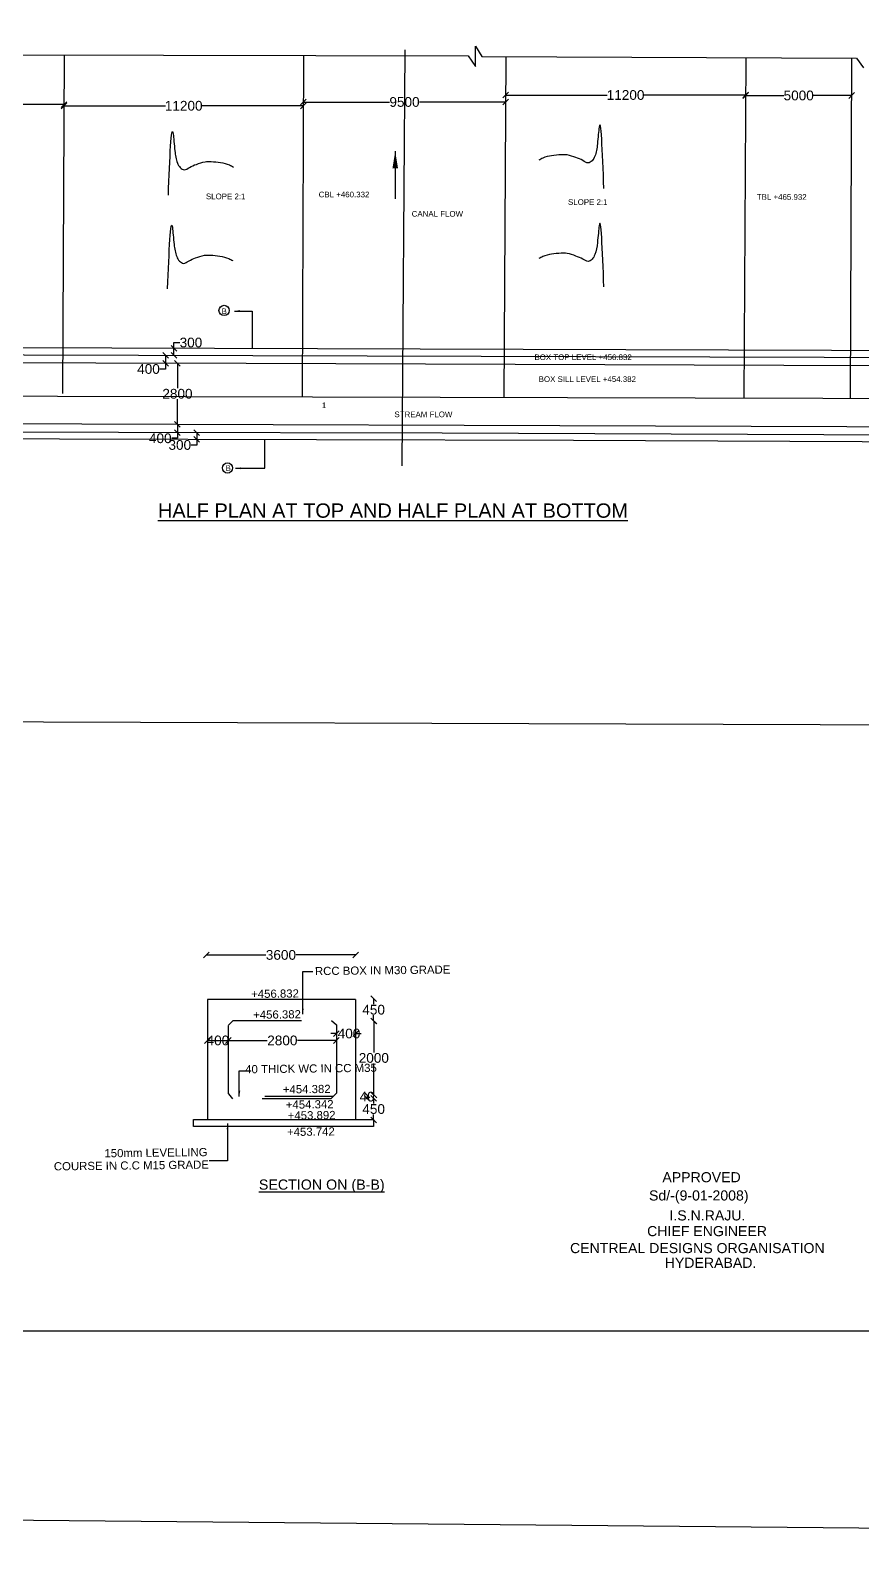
# Model space of a CAD drawing. Header units: metres. Extents: x 119 to 1793, y 659 to 1072.
# Drawn here: x 1394.1 to 1539.6, y 658.8 to 923.2 of the extents above; entities that cross this region are included whole.
import ezdxf

# ---------------------------------------------------------------- set-up
doc = ezdxf.new("R2010")
doc.units = ezdxf.units.M
doc.header["$MEASUREMENT"] = 0
doc.linetypes.add('ACAD_ISO03W100', pattern=[30, 12, -18])
doc.layers.add('DRAWING', color=7, linetype='Continuous')
doc.styles.get("Standard").update_dxf_attribs({"font": 'ARIAL_1.TTF'})
doc.dimstyles.get("Standard").update_dxf_attribs({"dimtxt": 1.7, "dimasz": 1, "dimexe": 0.18, "dimexo": 0.0625, "dimgap": 0.09, "dimtad": 0, "dimtih": 1, "dimtoh": 1, "dimdec": 0, "dimzin": 0, "dimdsep": 46, "dimtxsty": 'Standard', "dimblk": 'OBLIQUE', "dimcen": 0, "dimse1": 1, "dimse2": 1, "dimadec": 0, "dimazin": 0, "dimtfac": 1, "dimtdec": 0, "dimtofl": 0, "dimtmove": 0, "dimatfit": 3, "dimfxl": 0, "dimtolj": 1, "dimtzin": 0, "dimarcsym": 0})
picture_1 = doc.add_image_def('image1.jpg', size_in_pixel=(7220, 4925))

# ---------------------------------------------------------------- blocks, each defined once
blk = doc.blocks.new('_Oblique')
at = {"color": 0, "linetype": 'ByBlock', "lineweight": -2}
blk.add_line((-0.5, -0.5), (0.5, 0.5), dxfattribs=at)
blk = doc.blocks.new('*D245')
at = {"layer": 'Defpoints', "color": 0, "linetype": 'ACAD_ISO03W100'}
for p in [(136.03, 760.87), (1574.06, 760.87), (1575.49, 755.36)]:
    blk.add_point(p, dxfattribs=at)
at = {"layer": 'DRAWING', "color": 0, "linetype": 'ACAD_ISO03W100', "lineweight": -2}
for p, q in [((1574.06, 760.87), (1574.06, 759.07)), ((1574.06, 755.36), (1574.06, 757.16))]:
    blk.add_line(p, q, dxfattribs=at)
for p, rotation in [((1574.06, 760.87), 90), ((1574.06, 755.36), 270)]:
    blk.add_blockref('_Oblique', p, dxfattribs=dict(at, rotation=rotation))
at = {"layer": 'DRAWING', "color": 0, "linetype": 'ACAD_ISO03W100', "insert": (1574.06, 758.11), "char_height": 1.7, "attachment_point": 5}
blk.add_mtext('\\A1;1.50M', dxfattribs=at)
blk = doc.blocks.new('*D262')
at = {"layer": 'Defpoints', "color": 0, "linetype": 'ACAD_ISO03W100'}
for p in [(1428.75, 746.45), (1425.09, 745.31), (1428.75, 745.31)]:
    blk.add_point(p, dxfattribs=at)
at = {"layer": 'DRAWING', "color": 0, "linetype": 'ACAD_ISO03W100', "lineweight": -2}
blk.add_line((1425.09, 746.45), (1428.75, 746.45), dxfattribs=at)
at = {"layer": 'DRAWING', "color": 0, "linetype": 'ACAD_ISO03W100', "lineweight": -2, "rotation": 180}
blk.add_blockref('_Oblique', (1425.09, 746.45), dxfattribs=at)
at = {"layer": 'DRAWING', "color": 0, "linetype": 'ACAD_ISO03W100', "lineweight": -2}
blk.add_blockref('_Oblique', (1428.75, 746.45), dxfattribs=at)
at = {"layer": 'DRAWING', "color": 0, "linetype": 'ACAD_ISO03W100', "insert": (1426.92, 746.45), "char_height": 1.7, "attachment_point": 5}
blk.add_mtext('\\A1;400', dxfattribs=at)
blk = doc.blocks.new('*D263')
at = {"layer": 'Defpoints', "color": 0, "linetype": 'ACAD_ISO03W100'}
for p in [(1428.75, 746.45), (1447.66, 746.45), (1447.66, 744.88)]:
    blk.add_point(p, dxfattribs=at)
at = {"layer": 'DRAWING', "color": 0, "linetype": 'ACAD_ISO03W100', "lineweight": -2}
for p, q in [((1428.75, 746.45), (1435.56, 746.45)), ((1447.66, 746.45), (1440.84, 746.45))]:
    blk.add_line(p, q, dxfattribs=at)
at = {"layer": 'DRAWING', "color": 0, "linetype": 'ACAD_ISO03W100', "lineweight": -2, "rotation": 180}
blk.add_blockref('_Oblique', (1428.75, 746.45), dxfattribs=at)
at = {"layer": 'DRAWING', "color": 0, "linetype": 'ACAD_ISO03W100', "lineweight": -2}
blk.add_blockref('_Oblique', (1447.66, 746.45), dxfattribs=at)
at = {"layer": 'DRAWING', "color": 0, "linetype": 'ACAD_ISO03W100', "insert": (1438.2, 746.45), "char_height": 1.7, "attachment_point": 5}
blk.add_mtext('\\A1;2800', dxfattribs=at)
blk = doc.blocks.new('*D264')
at = {"layer": 'Defpoints', "color": 0, "linetype": 'ACAD_ISO03W100'}
for p in [(1447.66, 746.45), (1451.01, 747.66), (1451.01, 746.79)]:
    blk.add_point(p, dxfattribs=at)
at = {"layer": 'DRAWING', "color": 0, "linetype": 'ACAD_ISO03W100', "lineweight": -2}
for p, q in [((1447.66, 747.66), (1446.66, 747.66)), ((1451.01, 747.66), (1452.01, 747.66))]:
    blk.add_line(p, q, dxfattribs=at)
blk.add_blockref('_Oblique', (1447.66, 747.66), dxfattribs=at)
at = {"layer": 'DRAWING', "color": 0, "linetype": 'ACAD_ISO03W100', "lineweight": -2, "rotation": 180}
blk.add_blockref('_Oblique', (1451.01, 747.66), dxfattribs=at)
at = {"layer": 'DRAWING', "color": 0, "linetype": 'ACAD_ISO03W100', "insert": (1449.87, 747.66), "char_height": 1.7, "attachment_point": 5}
blk.add_mtext('\\A1;400', dxfattribs=at)
blk = doc.blocks.new('*D257')
at = {"layer": 'Defpoints', "color": 0, "linetype": 'ACAD_ISO03W100'}
for p in [(1454.21, 753.79), (1454.18, 749.88), (1454.33, 749.88)]:
    blk.add_point(p, dxfattribs=at)
at = {"layer": 'DRAWING', "color": 0, "linetype": 'ACAD_ISO03W100', "lineweight": -2}
for p, q in [((1454.18, 753.79), (1454.18, 752.79)), ((1454.18, 749.88), (1454.18, 750.88))]:
    blk.add_line(p, q, dxfattribs=at)
for p, rotation in [((1454.18, 753.79), 90), ((1454.18, 749.88), 270)]:
    blk.add_blockref('_Oblique', p, dxfattribs=dict(at, rotation=rotation))
at = {"layer": 'DRAWING', "color": 0, "linetype": 'ACAD_ISO03W100', "insert": (1454.18, 751.83), "char_height": 1.7, "attachment_point": 5}
blk.add_mtext('\\A1;450', dxfattribs=at)
blk = doc.blocks.new('*D258')
at = {"layer": 'Defpoints', "color": 0, "linetype": 'ACAD_ISO03W100'}
for p in [(1454.33, 749.88), (1454.18, 736.91), (1454.21, 736.91)]:
    blk.add_point(p, dxfattribs=at)
at = {"layer": 'DRAWING', "color": 0, "linetype": 'ACAD_ISO03W100', "lineweight": -2}
for p, q in [((1454.21, 749.88), (1454.21, 744.35)), ((1454.21, 736.91), (1454.21, 742.44))]:
    blk.add_line(p, q, dxfattribs=at)
for p, rotation in [((1454.21, 749.88), 90), ((1454.21, 736.91), 270)]:
    blk.add_blockref('_Oblique', p, dxfattribs=dict(at, rotation=rotation))
at = {"layer": 'DRAWING', "color": 0, "linetype": 'ACAD_ISO03W100', "insert": (1454.21, 743.39), "char_height": 1.7, "attachment_point": 5}
blk.add_mtext('\\A1;2000', dxfattribs=at)
blk = doc.blocks.new('*D259')
at = {"layer": 'Defpoints', "color": 0, "linetype": 'ACAD_ISO03W100'}
for p in [(1453.04, 736.34), (1454.18, 736.91), (1454.24, 736.34)]:
    blk.add_point(p, dxfattribs=at)
at = {"layer": 'DRAWING', "color": 0, "linetype": 'ACAD_ISO03W100', "lineweight": -2}
blk.add_line((1453.04, 736.91), (1453.04, 736.34), dxfattribs=at)
for p, rotation in [((1453.04, 736.91), 90), ((1453.04, 736.34), 270)]:
    blk.add_blockref('_Oblique', p, dxfattribs=dict(at, rotation=rotation))
at = {"layer": 'DRAWING', "color": 0, "linetype": 'ACAD_ISO03W100', "insert": (1453.04, 736.62), "char_height": 1.7, "attachment_point": 5}
blk.add_mtext('\\A1;40', dxfattribs=at)
blk = doc.blocks.new('*D260')
at = {"layer": 'Defpoints', "color": 0, "linetype": 'ACAD_ISO03W100'}
for p in [(1454.16, 736.34), (1454.18, 732.56), (1454.3, 732.56)]:
    blk.add_point(p, dxfattribs=at)
at = {"layer": 'DRAWING', "color": 0, "linetype": 'ACAD_ISO03W100', "lineweight": -2}
for p, q in [((1454.18, 736.34), (1454.18, 735.41)), ((1454.18, 732.56), (1454.18, 733.49))]:
    blk.add_line(p, q, dxfattribs=at)
for p, rotation in [((1454.18, 736.34), 90), ((1454.18, 732.56), 270)]:
    blk.add_blockref('_Oblique', p, dxfattribs=dict(at, rotation=rotation))
at = {"layer": 'DRAWING', "color": 0, "linetype": 'ACAD_ISO03W100', "insert": (1454.18, 734.45), "char_height": 1.7, "attachment_point": 5}
blk.add_mtext('\\A1;450', dxfattribs=at)
blk = doc.blocks.new('*D261')
at = {"layer": 'Defpoints', "color": 0, "linetype": 'ACAD_ISO03W100'}
for p in [(1424.9, 761.95), (1451.01, 762.04), (1451.01, 761.41)]:
    blk.add_point(p, dxfattribs=at)
at = {"layer": 'DRAWING', "color": 0, "linetype": 'ACAD_ISO03W100', "lineweight": -2}
for p, q in [((1424.9, 761.41), (1435.33, 761.41)), ((1451.01, 761.41), (1440.58, 761.41))]:
    blk.add_line(p, q, dxfattribs=at)
at = {"layer": 'DRAWING', "color": 0, "linetype": 'ACAD_ISO03W100', "lineweight": -2, "rotation": 180}
blk.add_blockref('_Oblique', (1424.9, 761.41), dxfattribs=at)
at = {"layer": 'DRAWING', "color": 0, "linetype": 'ACAD_ISO03W100', "lineweight": -2}
blk.add_blockref('_Oblique', (1451.01, 761.41), dxfattribs=at)
at = {"layer": 'DRAWING', "color": 0, "linetype": 'ACAD_ISO03W100', "insert": (1437.95, 761.41), "char_height": 1.7, "attachment_point": 5}
blk.add_mtext('\\A1;3600', dxfattribs=at)
blk = doc.blocks.new('*D343')
at = {"layer": 'Defpoints', "color": 0}
for p in [(1369.11, 910.33), (1399.97, 910.17), (1399.97, 910.17)]:
    blk.add_point(p, dxfattribs=at)
at = {"layer": 'DRAWING', "color": 0, "lineweight": -2}
for p, q in [((1369.11, 910.17), (1381.91, 910.17)), ((1399.97, 910.17), (1387.17, 910.17))]:
    blk.add_line(p, q, dxfattribs=at)
at = {"layer": 'DRAWING', "color": 0, "lineweight": -2, "rotation": 180}
blk.add_blockref('_Oblique', (1369.11, 910.17), dxfattribs=at)
at = {"layer": 'DRAWING', "color": 0, "lineweight": -2}
blk.add_blockref('_Oblique', (1399.97, 910.17), dxfattribs=at)
at = {"layer": 'DRAWING', "color": 0, "insert": (1384.54, 910.17), "char_height": 1.7, "attachment_point": 5}
blk.add_mtext('\\A1;8250', dxfattribs=at)
blk = doc.blocks.new('*D344')
at = {"layer": 'Defpoints', "color": 0}
for p in [(1399.97, 910.17), (1441.89, 909.96), (1441.89, 909.96)]:
    blk.add_point(p, dxfattribs=at)
at = {"layer": 'DRAWING', "color": 0, "lineweight": -2}
for p, q in [((1399.97, 909.96), (1417.72, 909.96)), ((1441.89, 909.96), (1424.14, 909.96))]:
    blk.add_line(p, q, dxfattribs=at)
at = {"layer": 'DRAWING', "color": 0, "lineweight": -2, "rotation": 180}
blk.add_blockref('_Oblique', (1399.97, 909.96), dxfattribs=at)
at = {"layer": 'DRAWING', "color": 0, "lineweight": -2}
blk.add_blockref('_Oblique', (1441.89, 909.96), dxfattribs=at)
at = {"layer": 'DRAWING', "color": 0, "insert": (1420.93, 909.96), "char_height": 1.7, "attachment_point": 5}
blk.add_mtext('\\A1;11200', dxfattribs=at)
blk = doc.blocks.new('*D345')
at = {"layer": 'Defpoints', "color": 0}
for p in [(1441.89, 909.96), (1477.27, 910.62), (1477.27, 909.74)]:
    blk.add_point(p, dxfattribs=at)
at = {"layer": 'DRAWING', "color": 0, "lineweight": -2}
for p, q in [((1441.89, 910.62), (1456.95, 910.62)), ((1477.27, 910.62), (1462.2, 910.62))]:
    blk.add_line(p, q, dxfattribs=at)
at = {"layer": 'DRAWING', "color": 0, "lineweight": -2, "rotation": 180}
blk.add_blockref('_Oblique', (1441.89, 910.62), dxfattribs=at)
at = {"layer": 'DRAWING', "color": 0, "lineweight": -2}
blk.add_blockref('_Oblique', (1477.27, 910.62), dxfattribs=at)
at = {"layer": 'DRAWING', "color": 0, "insert": (1459.58, 910.62), "char_height": 1.7, "attachment_point": 5}
blk.add_mtext('\\A1;9500', dxfattribs=at)
blk = doc.blocks.new('*D346')
at = {"layer": 'Defpoints', "color": 0}
for p in [(1477.28, 910.63), (1519.28, 911.84), (1519.28, 910.39)]:
    blk.add_point(p, dxfattribs=at)
at = {"layer": 'DRAWING', "color": 0, "lineweight": -2}
for p, q in [((1477.28, 911.84), (1495.07, 911.84)), ((1519.28, 911.84), (1501.49, 911.84))]:
    blk.add_line(p, q, dxfattribs=at)
at = {"layer": 'DRAWING', "color": 0, "lineweight": -2, "rotation": 180}
blk.add_blockref('_Oblique', (1477.28, 911.84), dxfattribs=at)
at = {"layer": 'DRAWING', "color": 0, "lineweight": -2}
blk.add_blockref('_Oblique', (1519.28, 911.84), dxfattribs=at)
at = {"layer": 'DRAWING', "color": 0, "insert": (1498.28, 911.84), "char_height": 1.7, "attachment_point": 5}
blk.add_mtext('\\A1;11200', dxfattribs=at)
blk = doc.blocks.new('*D348')
at = {"layer": 'Defpoints', "color": 0}
for p in [(1519.28, 911.84), (1537.87, 911.76), (1537.87, 911.76)]:
    blk.add_point(p, dxfattribs=at)
at = {"layer": 'DRAWING', "color": 0, "lineweight": -2}
for p, q in [((1519.28, 911.76), (1525.95, 911.76)), ((1537.87, 911.76), (1531.2, 911.76))]:
    blk.add_line(p, q, dxfattribs=at)
at = {"layer": 'DRAWING', "color": 0, "lineweight": -2, "rotation": 180}
blk.add_blockref('_Oblique', (1519.28, 911.76), dxfattribs=at)
at = {"layer": 'DRAWING', "color": 0, "lineweight": -2}
blk.add_blockref('_Oblique', (1537.87, 911.76), dxfattribs=at)
at = {"layer": 'DRAWING', "color": 0, "insert": (1528.58, 911.76), "char_height": 1.7, "attachment_point": 5}
blk.add_mtext('\\A1;5000', dxfattribs=at)
blk = doc.blocks.new('*D349')
at = {"layer": 'Defpoints', "color": 0}
for p in [(1419.23, 867.54), (1419.75, 867.54), (1419.75, 866.33)]:
    blk.add_point(p, dxfattribs=at)
at = {"layer": 'DRAWING', "color": 0, "lineweight": -2}
for p, q in [((1419.23, 867.54), (1419.23, 868.54)), ((1419.23, 868.54), (1420.23, 868.54)), ((1419.23, 866.33), (1419.23, 867.54))]:
    blk.add_line(p, q, dxfattribs=at)
for p, rotation in [((1419.23, 867.54), 90), ((1419.23, 866.33), 270)]:
    blk.add_blockref('_Oblique', p, dxfattribs=dict(at, rotation=rotation))
at = {"layer": 'DRAWING', "color": 0, "insert": (1422.2, 868.54), "char_height": 1.7, "attachment_point": 5}
blk.add_mtext('\\A1;300', dxfattribs=at)
blk = doc.blocks.new('*D350')
at = {"layer": 'Defpoints', "color": 0}
for p in [(1417.77, 864.91), (1419.23, 866.33), (1419.23, 864.91)]:
    blk.add_point(p, dxfattribs=at)
at = {"layer": 'DRAWING', "color": 0, "lineweight": -2}
for p, q in [((1417.77, 866.33), (1417.77, 864.91)), ((1417.77, 864.91), (1417.77, 863.91)), ((1417.77, 863.91), (1416.77, 863.91))]:
    blk.add_line(p, q, dxfattribs=at)
for p, rotation in [((1417.77, 866.33), 90), ((1417.77, 864.91), 270)]:
    blk.add_blockref('_Oblique', p, dxfattribs=dict(at, rotation=rotation))
at = {"layer": 'DRAWING', "color": 0, "insert": (1414.77, 863.91), "char_height": 1.7, "attachment_point": 5}
blk.add_mtext('\\A1;400', dxfattribs=at)
blk = doc.blocks.new('*D351')
at = {"layer": 'Defpoints', "color": 0}
for p in [(1419.62, 864.91), (1419.84, 854.26), (1419.91, 854.26)]:
    blk.add_point(p, dxfattribs=at)
at = {"layer": 'DRAWING', "color": 0, "lineweight": -2}
for p, q in [((1419.84, 864.91), (1419.84, 860.54)), ((1419.84, 854.26), (1419.84, 858.63))]:
    blk.add_line(p, q, dxfattribs=at)
for p, rotation in [((1419.84, 864.91), 90), ((1419.84, 854.26), 270)]:
    blk.add_blockref('_Oblique', p, dxfattribs=dict(at, rotation=rotation))
at = {"layer": 'DRAWING', "color": 0, "insert": (1419.84, 859.58), "char_height": 1.7, "attachment_point": 5}
blk.add_mtext('\\A1;2800', dxfattribs=at)
blk = doc.blocks.new('*D352')
at = {"layer": 'Defpoints', "color": 0}
for p in [(1419.84, 854.26), (1419.83, 852.79), (1419.83, 852.79)]:
    blk.add_point(p, dxfattribs=at)
at = {"layer": 'DRAWING', "color": 0, "lineweight": -2}
for p, q in [((1419.83, 854.26), (1419.83, 852.79)), ((1419.83, 851.79), (1418.83, 851.79)), ((1419.83, 852.79), (1419.83, 851.79))]:
    blk.add_line(p, q, dxfattribs=at)
for p, rotation in [((1419.83, 854.26), 90), ((1419.83, 852.79), 270)]:
    blk.add_blockref('_Oblique', p, dxfattribs=dict(at, rotation=rotation))
at = {"layer": 'DRAWING', "color": 0, "insert": (1416.83, 851.79), "char_height": 1.7, "attachment_point": 5}
blk.add_mtext('\\A1;400', dxfattribs=at)
blk = doc.blocks.new('*D353')
at = {"layer": 'Defpoints', "color": 0}
for p in [(1421.74, 852.79), (1421.74, 851.62), (1423.22, 851.62)]:
    blk.add_point(p, dxfattribs=at)
at = {"layer": 'DRAWING', "color": 0, "lineweight": -2}
for p, q in [((1423.22, 852.79), (1423.22, 851.62)), ((1423.22, 851.62), (1423.22, 850.62)), ((1423.22, 850.62), (1422.22, 850.62))]:
    blk.add_line(p, q, dxfattribs=at)
for p, rotation in [((1423.22, 852.79), 90), ((1423.22, 851.62), 270)]:
    blk.add_blockref('_Oblique', p, dxfattribs=dict(at, rotation=rotation))
at = {"layer": 'DRAWING', "color": 0, "insert": (1420.25, 850.62), "char_height": 1.7, "attachment_point": 5}
blk.add_mtext('\\A1;300', dxfattribs=at)

msp = doc.modelspace()

# ---------------------------------------------------------------- linework, layer by layer
at = {"layer": 'DRAWING'}
msp.add_lwpolyline([(1241.86, 1020.34), (1723.84, 1020.34), (1723.84, 695.59), (1241.86, 695.59)], close=True, dxfattribs=at)
for points in [[(1243.76, 902.23), (1243.76, 919.02), (1335.1, 919.02), (1336.07, 917.29), (1336.07, 920.84), (1337.41, 919.01), (1470.72, 918.68), (1472, 916.85), (1472, 920.39), (1473.1, 918.56), (1538.69, 918.29), (1539.92, 916.61)], [(1400.02, 918.84), (1399.72, 859.62)], [(1441.93, 918.75), (1441.64, 859.07)], [(1459.61, 919.76), (1459.1, 846.99)], [(1477.32, 918.54), (1476.96, 858.98)], [(1519.33, 918.37), (1519, 858.87)], [(1537.65, 858.82), (1537.9, 918.29)], [(1611.15, 898.8), (1611.15, 894.62), (1608.82, 894.62), (1584.26, 882.24), (1573.05, 879.29), (1552.45, 879.42), (1552.3, 867.12), (1354.33, 867.75), (1354.33, 880.04), (1333.31, 880.04), (1305.1, 881.95), (1283.17, 889.4), (1283.24, 906.08), (1274.63, 906.08), (1274.58, 902.24)], [(1274.39, 813.5), (1282.94, 813.5), (1282.94, 829.77), (1305.02, 837.33), (1332.06, 839.26), (1354.13, 839.21), (1354.13, 851.79), (1489.16, 851.45), (1552.28, 851.2), (1552.17, 838.55), (1572.71, 838.57), (1583.95, 835.32), (1608.38, 822.53), (1610.65, 822.53), (1610.65, 818.33), (1623.27, 818.33), (1623.81, 898.74), (1611.15, 898.8)], [(1651.96, 882.78), (1611.35, 883.16), (1573.06, 864.36), (1431.84, 864.89), (1352.89, 865.03)], [(1352.9, 866.54), (1573.06, 865.87), (1573.06, 866.48)], [(1242.53, 859.57), (1622.06, 858.61), (1653.12, 858.27)], [(1352.82, 854.49), (1553.74, 853.79), (1573.05, 853.72), (1611.19, 833.98), (1621.91, 833.91)], [(1573.05, 852.22), (1466.17, 852.69), (1352.81, 852.94)], [(1651.32, 801.29), (1243.35, 802.64)], [(1451.01, 753.65), (1425.09, 753.65), (1425.09, 732.61), (1450.3, 732.61)], [(1451.01, 753.65), (1451.01, 732.61)], [(1454.18, 731.42), (1422.62, 731.42), (1422.62, 732.61), (1454.18, 732.61)], [(1454.18, 732.61), (1454.18, 731.42)]]:
    msp.add_lwpolyline(points, dxfattribs=at)
at = {"layer": 'DRAWING', "linetype": 'ACAD_ISO03W100'}
for points in [[(1428.75, 749.12), (1429.57, 749.97)], [(1428.75, 737.09), (1428.75, 749.12)], [(1429.57, 749.97), (1446.82, 749.97)], [(1446.82, 749.97), (1447.66, 749.21)], [(1447.66, 749.21), (1447.66, 737.22)], [(1428.75, 737.09), (1429.48, 736.24)], [(1447.11, 736.66), (1429.11, 736.66)], [(1446.69, 736.24), (1429.48, 736.24)], [(1446.69, 736.24), (1447.66, 737.22)]]:
    msp.add_lwpolyline(points, dxfattribs=at)
at = {"layer": 'DRAWING'}
for centre in [(1428, 874.17), (1428.61, 846.6)]:
    msp.add_circle(centre, 0.893, dxfattribs=at)
for points in [[(1418.25, 894.31), (1419.09, 905.02), (1419.39, 902.1), (1419.84, 899.95), (1420.33, 899.16), (1421.02, 898.77), (1421.93, 899.18), (1423.16, 899.72), (1424.68, 900.18), (1425.76, 900.21), (1427.4, 900.04), (1428.94, 899.61), (1429.67, 899.25)], [(1494.49, 895.5), (1493.65, 906.21), (1493.35, 903.29), (1492.9, 901.14), (1492.41, 900.35), (1491.72, 899.96), (1490.81, 900.38), (1489.58, 900.91), (1488.05, 901.37), (1486.98, 901.4), (1485.34, 901.23), (1483.79, 900.81), (1483.07, 900.44)], [(1494.49, 878.27), (1493.65, 888.98), (1493.35, 886.06), (1492.9, 883.92), (1492.41, 883.12), (1491.72, 882.74), (1490.81, 883.15), (1489.58, 883.68), (1488.05, 884.15), (1486.98, 884.17), (1485.34, 884.01), (1483.79, 883.58), (1483.07, 883.22)], [(1418.12, 877.93), (1418.95, 888.65), (1419.25, 885.72), (1419.71, 883.58), (1420.19, 882.79), (1420.89, 882.4), (1421.79, 882.81), (1423.02, 883.34), (1424.55, 883.81), (1425.63, 883.83), (1427.27, 883.67), (1428.81, 883.24), (1429.53, 882.88)]]:
    msp.add_spline(points, degree=3, dxfattribs=at)

# ---------------------------------------------------------------- texts
for s, height, p in [('SLOPE 2:1', 0.99, (1424.82, 893.62)), ('CBL +460.332', 0.99, (1444.56, 893.95)), ('TBL +465.932', 0.99, (1521.25, 893.52)), ('CANAL FLOW', 0.99, (1460.84, 890.57)), ('SLOPE 2:1', 0.99, (1488.2, 892.63)), ('B', 0.99, (1427.56, 873.52)), ('BOX TOP LEVEL +456.832', 0.99, (1482.33, 865.48)), ('BOX SILL LEVEL +454.382', 0.99, (1483.07, 861.65)), ('1 ', 0.99, (1445.11, 857.07)), ('STREAM FLOW ', 0.99, (1457.82, 855.49)), ('B', 0.99, (1428.26, 846.1)), ('APPROVED', 1.767, (1504.72, 721.65)), ('Sd/-(9-01-2008)', 1.7667, (1502.38, 718.46)), ('I.S.N.RAJU.', 1.7667, (1505.96, 714.97)), ('CHIEF ENGINEER', 1.7667, (1502.05, 712.22)), ('CENTREAL DESIGNS ORGANISATION ', 1.7667, (1488.56, 709.25)), ('HYDERABAD.', 1.767, (1505.13, 706.68))]:
    msp.add_text(s, height=height, dxfattribs=at).set_placement(p)
at = {"layer": 'DRAWING', "linetype": 'ACAD_ISO03W100'}
for s, height, p in [('%%UHALF PLAN AT TOP AND HALF PLAN AT BOTTOM', 2.5, (1416.42, 837.9)), ('%%USECTION ON (B-B)', 1.784, (1434.09, 720.35))]:
    msp.add_text(s, height=height, dxfattribs=at).set_placement(p)
for s, height, p in [('RCC BOX IN M30 GRADE', 1.4272, (1443.91, 757.88)), ('+456.832', 1.427, (1432.74, 753.88)), ('+456.382', 1.427, (1433.09, 750.24)), ('40 THICK WC IN CC M35', 1.4272, (1431.7, 740.7)), ('+454.382', 1.427, (1438.29, 737.18)), ('+454.342', 1.427, (1438.81, 734.51)), ('+453.892', 1.427, (1439.15, 732.61)), ('+453.742', 1.427, (1439.02, 729.74)), ('150mm LEVELLING', 1.4272, (1407.06, 726.01)), ('COURSE IN C.C M15 GRADE', 1.4272, (1398.21, 723.72))]:
    msp.add_text(s, height=height, rotation=0.678, dxfattribs=at).set_placement(p)

# ---------------------------------------------------------------- dimensions: what is measured, and where the dimension line sits
at = {"layer": 'DRAWING'}
for base, p1, p2, text, picture, middle in [((1519.28, 911.84), (1477.28, 910.63), (1519.28, 910.39), '11200', '*D346', (1498.28, 911.84)), ((1537.87, 911.76), (1519.28, 911.84), (1537.87, 911.76), '5000', '*D348', (1528.58, 911.76)), ((1399.97, 910.17), (1369.11, 910.33), (1399.97, 910.17), '8250', '*D343', (1384.54, 910.17)), ((1441.89, 909.96), (1399.97, 910.17), (1441.89, 909.96), '11200', '*D344', (1420.93, 909.96)), ((1477.27, 910.62), (1441.89, 909.96), (1477.27, 909.74), '9500', '*D345', (1459.58, 910.62))]:
    dim = msp.add_linear_dim(base=base, p1=p1, p2=p2, text=text, dimstyle='Standard', dxfattribs=at)
    dim.commit()
    dim.dimension.update_dxf_attribs({"geometry": picture, "text_midpoint": middle})
for base, p1, p2, text, picture, middle in [((1419.23, 867.54), (1419.75, 866.33), (1419.75, 867.54), '300', '*D349', (1422.2, 868.54)), ((1417.77, 864.91), (1419.23, 866.33), (1419.23, 864.91), '400', '*D350', (1414.77, 863.91)), ((1419.84, 854.26), (1419.62, 864.91), (1419.91, 854.26), '2800', '*D351', (1419.84, 859.58)), ((1419.83, 852.79), (1419.84, 854.26), (1419.83, 852.79), '400', '*D352', (1416.83, 851.79)), ((1423.22, 851.62), (1421.74, 852.79), (1421.74, 851.62), '300', '*D353', (1420.25, 850.62))]:
    dim = msp.add_linear_dim(base=base, p1=p1, p2=p2, angle=90, text=text, dimstyle='Standard', dxfattribs=at)
    dim.commit()
    dim.dimension.update_dxf_attribs({"geometry": picture, "text_midpoint": middle})
at = {"layer": 'DRAWING', "linetype": 'ACAD_ISO03W100'}
for base, p1, p2, text, picture, middle in [((1451.01, 761.41), (1424.9, 761.95), (1451.01, 762.04), '3600', '*D261', (1437.95, 761.41)), ((1447.66, 746.45), (1428.75, 746.45), (1447.66, 744.88), '2800', '*D263', (1438.2, 746.45))]:
    dim = msp.add_linear_dim(base=base, p1=p1, p2=p2, text=text, dimstyle='Standard', dxfattribs=at)
    dim.commit()
    dim.dimension.update_dxf_attribs({"geometry": picture, "text_midpoint": middle})
for base, p1, p2, text, picture, middle in [((1574.06, 760.87), (1575.49, 755.36), (136.03, 760.87), '1.50M', '*D245', (1574.06, 758.11)), ((1454.18, 749.88), (1454.21, 753.79), (1454.33, 749.88), '450', '*D257', (1454.18, 751.83)), ((1453.04, 736.34), (1454.18, 736.91), (1454.24, 736.34), '40', '*D259', (1453.04, 736.62))]:
    dim = msp.add_linear_dim(base=base, p1=p1, p2=p2, angle=90, text=text, dimstyle='Standard', dxfattribs=at)
    dim.commit()
    dim.dimension.update_dxf_attribs({"geometry": picture, "text_midpoint": middle, "dimtype": 160})
for base, p1, p2, picture, middle in [((1451.01, 747.66), (1447.66, 746.45), (1451.01, 746.79), '*D264', (1449.87, 747.66)), ((1428.75, 746.45), (1425.09, 745.31), (1428.75, 745.31), '*D262', (1426.92, 746.45))]:
    dim = msp.add_linear_dim(base=base, p1=p1, p2=p2, text='400', dimstyle='Standard', dxfattribs=at)
    dim.commit()
    dim.dimension.update_dxf_attribs({"geometry": picture, "text_midpoint": middle, "dimtype": 160})
for base, p1, p2, text, picture, middle in [((1454.21, 736.91), (1454.33, 749.88), (1454.18, 736.91), '2000', '*D258', (1454.21, 743.39)), ((1454.18, 732.56), (1454.16, 736.34), (1454.3, 732.56), '450', '*D260', (1454.18, 734.45))]:
    dim = msp.add_linear_dim(base=base, p1=p1, p2=p2, angle=90, text=text, dimstyle='Standard', dxfattribs=at)
    dim.commit()
    dim.dimension.update_dxf_attribs({"geometry": picture, "text_midpoint": middle})

# ---------------------------------------------------------------- pictures from other files: only their frames are drawn
image = msp.add_image(picture_1, insert=(1191.25, 664.4), size_in_units=(597.97, 407.89), rotation=-0.54073, dxfattribs=dict(fade=37))
image.dxf.flags = 7

# ---------------------------------------------------------------- leaders
at = {"layer": 'DRAWING'}
for points, override in [([(1457.96, 902.01), (1457.96, 893.68)], {"dimasz": 3, "dimgap": 0.09, "dimtad": 0}), ([(1429.81, 874.06), (1432.91, 874.06), (1432.89, 867.5)], {"dimgap": 0.09, "dimtad": 0}), ([(1429.99, 846.55), (1435.12, 846.55), (1435.14, 851.59)], {"dimgap": 0.09, "dimtad": 0})]:
    msp.add_leader(points, dimstyle='Standard', override=override, dxfattribs=at)
at = {"layer": 'DRAWING', "linetype": 'ACAD_ISO03W100'}
for points in [[(1441.78, 751.04), (1441.78, 758.53), (1443.53, 758.53)], [(1430.67, 736.66), (1430.67, 741.13), (1432.7, 741.13)], [(1428.61, 731.92), (1428.61, 725.37), (1425.41, 725.37)]]:
    msp.add_leader(points, dimstyle='Standard', override={"dimgap": 0.09, "dimtad": 0}, dxfattribs=at)

doc.saveas('drawing.dxf')
